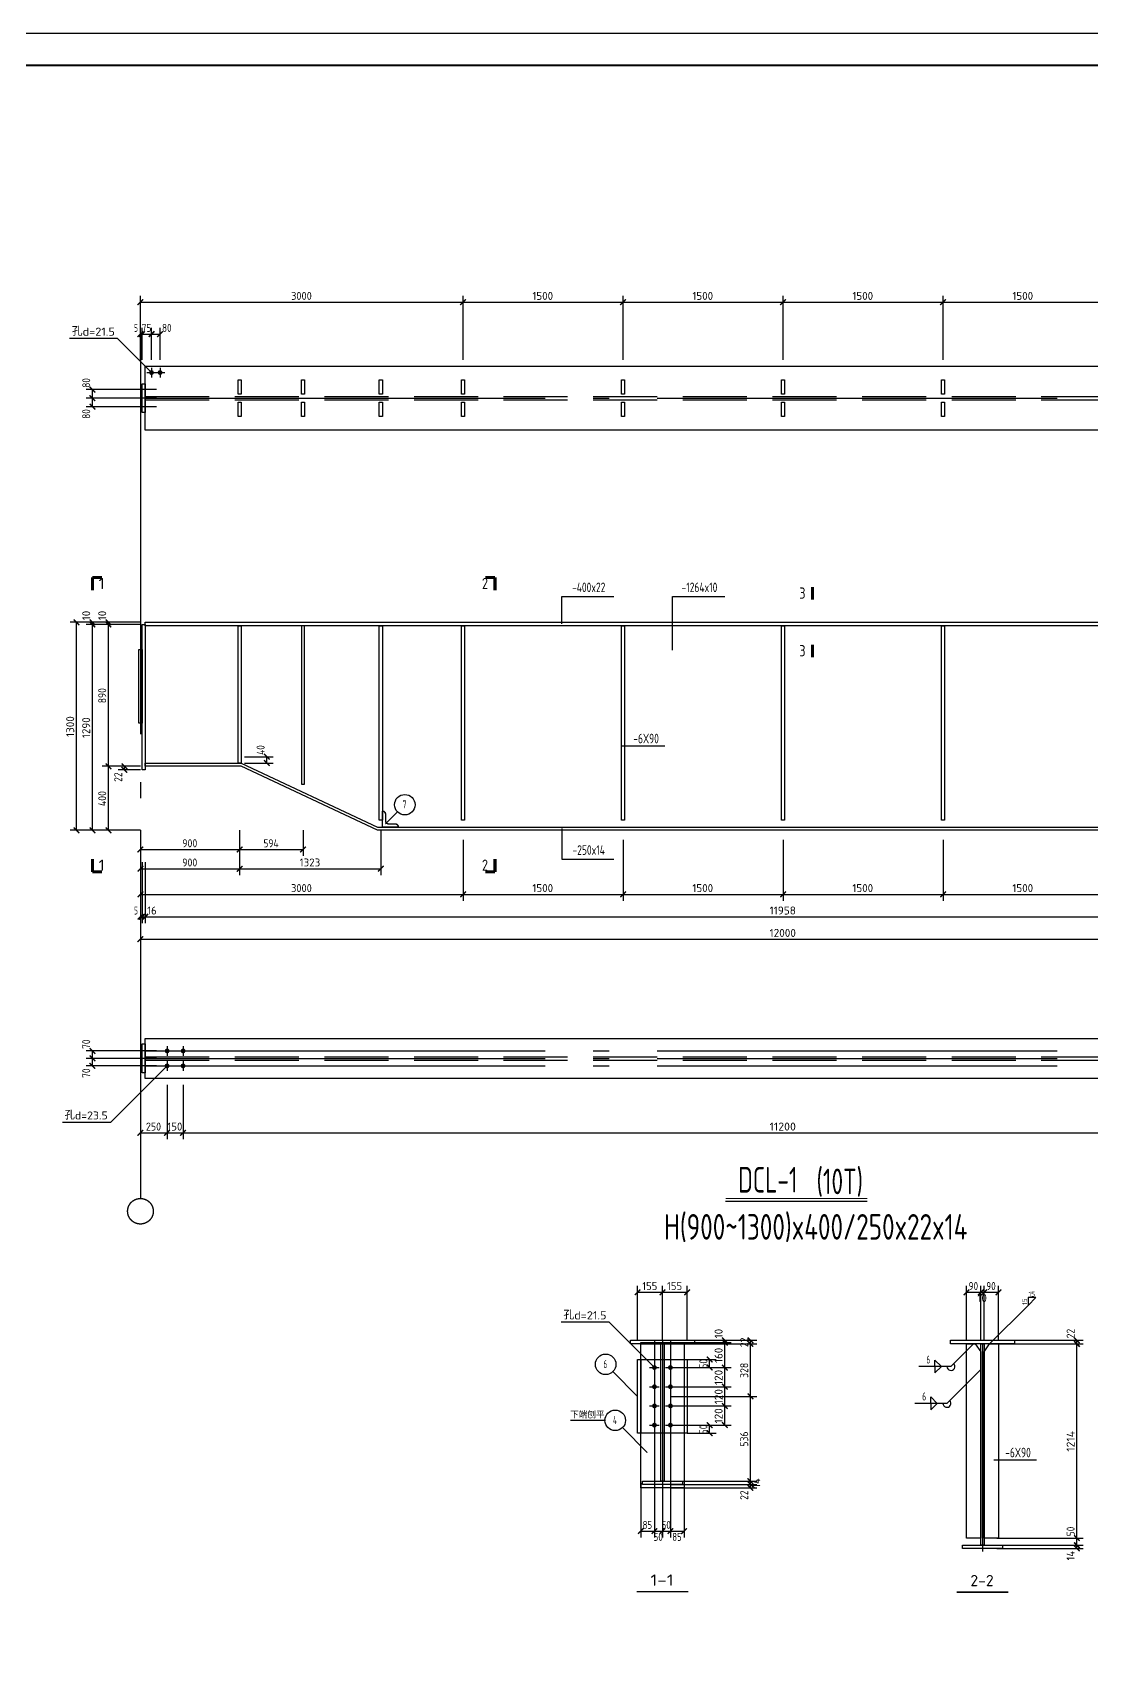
# Model space of a CAD drawing. Extents: x 447413 to 2975780, y -1432727 to 1301644.
# Drawn here: x 2632632 to 2665717, y -933046 to -882073 of the extents above; entities that cross this region are included whole.
import ezdxf
from ezdxf.enums import TextEntityAlignment as Align

# ---------------------------------------------------------------- set-up
doc = ezdxf.new("R2010")
doc.units = 0
doc.header["$LTSCALE"] = 1000
doc.header["$MEASUREMENT"] = 0
doc.linetypes.add('2', pattern=[16, 12.5, -1.5, 0.5, -1.5])
doc.linetypes.add('5', pattern=[5.6, 2, -0.8, 2, -0.8])
for name, color, linetype in [('10', 7, 'Continuous'), ('320', 2, 'Continuous'), ('图框', 253, 'Continuous'), ('图框外框__细线', 253, 'Continuous'), ('尺寸标注', 253, 'Continuous'), ('焊缝标注', 253, 'Continuous'), ('编号标注', 253, 'Continuous'), ('螺栓孔标注', 253, 'Continuous'), ('详图符号', 253, '2')]:
    doc.layers.add(name, color=color, linetype=linetype)
doc.layers.add('白线', color=7, linetype='Continuous', lineweight=20)
doc.styles.add('80', font='tssdeng.shx', dxfattribs={"width": 0.7, "bigfont": 'tssdchn.shx'})
doc.styles.get("Standard").update_dxf_attribs({"font": 'tssdeng.shx', "bigfont": 'hztxt.shx'})

# ---------------------------------------------------------------- blocks, each defined once
blk = doc.blocks.new('A$C6B0021A6')
at = {"layer": '图框', "color": 2, "const_width": 40, "elevation": -84000}
blk.add_lwpolyline([(20, 84120), (118920, 84120), (118920, 20), (20, 20)], close=True, dxfattribs=at)
at = {"layer": '图框', "color": 153, "const_width": 58, "elevation": -84000}
blk.add_lwpolyline([(111420, 1020), (2520, 1020), (2520, 83120), (111420, 83120)], close=True, dxfattribs=at)

msp = doc.modelspace()

# ---------------------------------------------------------------- linework, layer by layer
msp.add_line((2658714.8, -918583.8, 126000), (2654286.5, -918583.8, 126000))
at = {"elevation": 126000}
for points in [[(2649165.3, -900541.1), (2649165.3, -899687.8), (2649165.3, -899687.8), (2650798.5, -899687.8)], [(2652626.4, -901361.7), (2652626.4, -899687.8), (2652626.4, -899687.8), (2654259.6, -899687.8)], [(2651050.3, -904355.6), (2651424.7, -904355.6), (2651424.7, -904355.6), (2652383.1, -904355.6)], [(2649165.3, -906932.9), (2649165.3, -907893.6), (2649165.3, -907893.6), (2650798.5, -907893.6)], [(2662671.7, -926660.9), (2663046.1, -926660.9), (2663046.1, -926660.9), (2664004.6, -926660.9)]]:
    msp.add_lwpolyline(points, dxfattribs=at)
at = {"const_width": 40.8, "elevation": 126000}
msp.add_lwpolyline([(2658714.8, -918493.1), (2654286.5, -918493.1)], dxfattribs=at)
at = {"layer": '10', "color": 253}
for p, q in [((2663737.8, -921833.2, 126000), (2663985.3, -921585.7, 126000)), ((2663985.3, -921585.7, 126000), (2663737.8, -921585.7, 126000)), ((2663737.8, -921585.7, 126000), (2663737.8, -921833.2, 126000)), ((2662537.8, -923033.2, 126000), (2663737.8, -921833.2, 126000))]:
    msp.add_line(p, q, dxfattribs=at)
at = {"layer": '10', "elevation": 126000}
for points, const_width in [([(2634501.1, -899091.5), (2634501.1, -899491.5)], 95), ([(2634501.1, -899091.5), (2634801.1, -899091.5)], 95), ([(2647081.1, -899091.5), (2646781.1, -899091.5)], 95), ([(2647081.1, -899091.5), (2647081.1, -899491.5)], 95), ([(2657001.1, -899391.5), (2657001.1, -899791.5)], 95), ([(2657001.1, -901591.5), (2657001.1, -901191.5)], 95), ([(2634501.1, -908291.5), (2634501.1, -907891.5)], 95), ([(2634501.1, -908291.5), (2634801.1, -908291.5)], 95), ([(2647081.1, -908291.5), (2646781.1, -908291.5)], 95), ([(2647081.1, -908291.5), (2647081.1, -907891.5)], 95), ([(2651502.8, -930773.2), (2653122.8, -930773.2)], 45), ([(2661502.8, -930789.2), (2663122.8, -930789.2)], 45)]:
    msp.add_lwpolyline(points, dxfattribs=dict(at, const_width=const_width))
at = {"layer": '320', "color": 253}
msp.add_line((2650537.8, -925423.2, 126000), (2649437.8, -925423.2, 126000), dxfattribs=at)
at = {"layer": '320', "elevation": 126000}
for points in [[(2636151.1, -892491.5), (2676011.1, -892491.5), (2676011.1, -894491.5), (2636151.1, -894491.5), (2636151.1, -892491.5)], [(2636051.1, -893041.5), (2636151.1, -893041.5), (2636151.1, -893941.5), (2636051.1, -893941.5), (2636051.1, -893041.5)], [(2639051.1, -892916.5), (2639151.1, -892916.5), (2639151.1, -893366.5), (2639051.1, -893366.5), (2639051.1, -892916.5)], [(2641031.1, -892916.5), (2641131.1, -892916.5), (2641131.1, -893366.5), (2641031.1, -893366.5), (2641031.1, -892916.5)], [(2643461.1, -892916.5), (2643561.1, -892916.5), (2643561.1, -893366.5), (2643461.1, -893366.5), (2643461.1, -892916.5)], [(2646031.1, -892916.5), (2646131.1, -892916.5), (2646131.1, -893366.5), (2646031.1, -893366.5), (2646031.1, -892916.5)], [(2651031.1, -892916.5), (2651131.1, -892916.5), (2651131.1, -893366.5), (2651031.1, -893366.5), (2651031.1, -892916.5)], [(2656031.1, -892916.5), (2656131.1, -892916.5), (2656131.1, -893366.5), (2656031.1, -893366.5), (2656031.1, -892916.5)], [(2661031.1, -892916.5), (2661131.1, -892916.5), (2661131.1, -893366.5), (2661031.1, -893366.5), (2661031.1, -892916.5)], [(2639051.1, -893616.5), (2639151.1, -893616.5), (2639151.1, -894066.5), (2639051.1, -894066.5), (2639051.1, -893616.5)], [(2641031.1, -893616.5), (2641131.1, -893616.5), (2641131.1, -894066.5), (2641031.1, -894066.5), (2641031.1, -893616.5)], [(2643461.1, -893616.5), (2643561.1, -893616.5), (2643561.1, -894066.5), (2643461.1, -894066.5), (2643461.1, -893616.5)], [(2646031.1, -893616.5), (2646131.1, -893616.5), (2646131.1, -894066.5), (2646031.1, -894066.5), (2646031.1, -893616.5)], [(2651031.1, -893616.5), (2651131.1, -893616.5), (2651131.1, -894066.5), (2651031.1, -894066.5), (2651031.1, -893616.5)], [(2656031.1, -893616.5), (2656131.1, -893616.5), (2656131.1, -894066.5), (2656031.1, -894066.5), (2656031.1, -893616.5)], [(2661031.1, -893616.5), (2661131.1, -893616.5), (2661131.1, -894066.5), (2661031.1, -894066.5), (2661031.1, -893616.5)], [(2636051.1, -900561.5), (2636151.1, -900561.5), (2636151.1, -905101.5), (2636051.1, -905101.5), (2636051.1, -900561.5)], [(2636151.1, -900491.5), (2676011.1, -900491.5), (2676011.1, -900601.5), (2636151.1, -900601.5), (2636151.1, -900491.5)], [(2639051.1, -900601.5), (2639151.1, -900601.5), (2639151.1, -904891.5), (2639051.1, -904891.5), (2639051.1, -900601.5)], [(2641031.1, -900601.5), (2641031.1, -905547.6)], [(2641131.1, -905547.6), (2641131.1, -900601.5)], [(2643461.1, -900601.5), (2643561.1, -900601.5), (2643561.1, -906671.5), (2643461.1, -906671.5), (2643461.1, -900601.5)], [(2646031.1, -900601.5), (2646131.1, -900601.5), (2646131.1, -906671.5), (2646031.1, -906671.5), (2646031.1, -900601.5)], [(2651031.1, -900601.5), (2651131.1, -900601.5), (2651131.1, -906671.5), (2651031.1, -906671.5), (2651031.1, -900601.5)], [(2656031.1, -900601.5), (2656131.1, -900601.5), (2656131.1, -906671.5), (2656031.1, -906671.5), (2656031.1, -900601.5)], [(2661031.1, -900601.5), (2661131.1, -900601.5), (2661131.1, -906671.5), (2661031.1, -906671.5), (2661031.1, -900601.5)], [(2635951.1, -901341.5), (2636051.1, -901341.5), (2636051.1, -903641.5), (2635951.1, -903641.5), (2635951.1, -901341.5)], [(2636151.1, -904891.5), (2639151.1, -904891.5), (2643411.1, -906891.5), (2668751.1, -906891.5), (2673011.1, -904891.5), (2676011.1, -904891.5), (2676011.1, -904991.5), (2673011.1, -904991.5), (2668751.1, -906991.5), (2643411.1, -906991.5), (2639151.1, -904991.5), (2636151.1, -904991.5), (2636151.1, -904891.5)], [(2641031.1, -905547.6), (2641131.1, -905547.6)], [(2636051.1, -913666.5), (2636151.1, -913666.5), (2636151.1, -914566.5), (2636051.1, -914566.5), (2636051.1, -913666.5)], [(2636151.1, -913491.5), (2676011.1, -913491.5), (2676011.1, -914741.5), (2636151.1, -914741.5), (2636151.1, -913491.5)], [(2651312.8, -922923.2), (2653312.8, -922923.2), (2653312.8, -923033.2), (2651312.8, -923033.2), (2651312.8, -922923.2)], [(2651637.8, -922993.2), (2652987.8, -922993.2), (2652987.8, -927533.2), (2651637.8, -927533.2), (2651637.8, -922993.2)], [(2651637.8, -923033.2), (2652987.8, -923033.2)], [(2652262.8, -923033.2), (2652362.8, -923033.2), (2652362.8, -927323.2), (2652262.8, -927323.2), (2652262.8, -923033.2)], [(2661312.8, -922923.2), (2663312.8, -922923.2), (2663312.8, -923033.2), (2661312.8, -923033.2), (2661312.8, -922923.2)], [(2661812.8, -923033.2), (2662087.8, -923033.2), (2662262.8, -923283.2), (2662262.8, -929103.2), (2661812.8, -929103.2), (2661812.8, -923033.2)], [(2662262.8, -923033.2), (2662362.8, -923033.2), (2662362.8, -929323.2), (2662262.8, -929323.2), (2662262.8, -923033.2)], [(2662362.8, -923283.2), (2662537.8, -923033.2), (2662812.8, -923033.2), (2662812.8, -929103.2), (2662362.8, -929103.2), (2662362.8, -923283.2)], [(2651537.8, -923523.2), (2653087.8, -923523.2), (2653087.8, -925823.2), (2651537.8, -925823.2), (2651537.8, -923523.2)], [(2651637.8, -923523.2), (2651637.8, -925823.2)], [(2652987.8, -923523.2), (2652987.8, -925823.2)], [(2651687.8, -927323.2), (2652937.8, -927323.2), (2652937.8, -927423.2), (2651687.8, -927423.2), (2651687.8, -927323.2)], [(2661687.8, -929323.2), (2662937.8, -929323.2), (2662937.8, -929423.2), (2661687.8, -929423.2), (2661687.8, -929323.2)]]:
    msp.add_lwpolyline(points, dxfattribs=at)
at = {"layer": '320', "color": 253, "linetype": '5', "elevation": 126000}
for points in [[(2636151.1, -893441.5), (2676011.1, -893441.5)], [(2636151.1, -893541.5), (2676011.1, -893541.5)], [(2636151.1, -914066.5), (2676011.1, -914066.5)], [(2636151.1, -914166.5), (2676011.1, -914166.5)]]:
    msp.add_lwpolyline(points, dxfattribs=at)
at = {"layer": '图框外框__细线', "color": 2, "const_width": 45, "elevation": 126000}
for points in [[(2643561.1, -906891.5), (2643561.1, -906391.5)], [(2643661.1, -906691.5), (2643661.1, -906491.5)], [(2643961.1, -906791.5), (2643761.1, -906791.5)], [(2643561.1, -906891.5), (2644061.1, -906891.5)]]:
    msp.add_lwpolyline(points, dxfattribs=at)
at = {"layer": '图框外框__细线', "const_width": 45, "elevation": 126000}
for points in [[(2643661.1, -906491.5, 0.4142136), (2643561.1, -906391.5, 0.4142136)], [(2643661.1, -906691.5, 0.4142135), (2643761.1, -906791.5, 0.4142135)], [(2644061.1, -906891.5, 0.4142136), (2643961.1, -906791.5, 0.4142136)]]:
    msp.add_lwpolyline(points, format="xyb", dxfattribs=at)
at = {"layer": '尺寸标注'}
for p, q in [((2636001.1, -892291.5, 126000), (2636001.1, -890291.5, 126000)), ((2636001.1, -890491.5, 126000), (2646081.1, -890491.5, 126000)), ((2646081.1, -892291.5, 126000), (2646081.1, -890291.5, 126000)), ((2646081.1, -892291.5, 126000), (2646081.1, -890291.5, 126000)), ((2646081.1, -890491.5, 126000), (2651081.1, -890491.5, 126000)), ((2651081.1, -892291.5, 126000), (2651081.1, -890291.5, 126000)), ((2651081.1, -892291.5, 126000), (2651081.1, -890291.5, 126000)), ((2651081.1, -890491.5, 126000), (2656081.1, -890491.5, 126000)), ((2656081.1, -892291.5, 126000), (2656081.1, -890291.5, 126000)), ((2656081.1, -892291.5, 126000), (2656081.1, -890291.5, 126000)), ((2656081.1, -890491.5, 126000), (2661081.1, -890491.5, 126000)), ((2661081.1, -892291.5, 126000), (2661081.1, -890291.5, 126000)), ((2661081.1, -892291.5, 126000), (2661081.1, -890291.5, 126000)), ((2661081.1, -890491.5, 126000), (2666081.1, -890491.5, 126000)), ((2636001.1, -892291.5, 126000), (2636001.1, -891291.5, 126000)), ((2636001.1, -891491.5, 126000), (2636051.1, -891491.5, 126000)), ((2636051.1, -892291.5, 126000), (2636051.1, -891291.5, 126000)), ((2636051.1, -892291.5, 126000), (2636051.1, -891291.5, 126000)), ((2636051.1, -891491.5, 126000), (2636347.8, -891491.5, 126000)), ((2636347.8, -892291.5, 126000), (2636347.8, -891291.5, 126000)), ((2636347.8, -892291.5, 126000), (2636347.8, -891291.5, 126000)), ((2636347.8, -891491.5, 126000), (2636614.4, -891491.5, 126000)), ((2636614.4, -892291.5, 126000), (2636614.4, -891291.5, 126000)), ((2636501.1, -893224.8, 126000), (2634301.1, -893224.8, 126000)), ((2636501.1, -893491.5, 126000), (2634301.1, -893491.5, 126000)), ((2636501.1, -893491.5, 126000), (2634301.1, -893491.5, 126000)), ((2634501.1, -893491.5, 126000), (2634501.1, -893224.8, 126000)), ((2634501.1, -893758.1, 126000), (2634501.1, -893491.5, 126000)), ((2636501.1, -893758.1, 126000), (2634301.1, -893758.1, 126000)), ((2636001.1, -900491.5, 126000), (2633801.1, -900491.5, 126000)), ((2634001.1, -906991.5, 126000), (2634001.1, -900491.5, 126000)), ((2636001.1, -900491.5, 126000), (2634301.1, -900491.5, 126000)), ((2636001.1, -900561.5, 126000), (2634301.1, -900561.5, 126000)), ((2636001.1, -900561.5, 126000), (2634301.1, -900561.5, 126000)), ((2634501.1, -900561.5, 126000), (2634501.1, -900491.5, 126000)), ((2634501.1, -906991.5, 126000), (2634501.1, -900561.5, 126000)), ((2636001.1, -900491.5, 126000), (2634801.1, -900491.5, 126000)), ((2636001.1, -900561.5, 126000), (2634801.1, -900561.5, 126000)), ((2636001.1, -900561.5, 126000), (2634801.1, -900561.5, 126000)), ((2635001.1, -900561.5, 126000), (2635001.1, -900491.5, 126000)), ((2635001.1, -904991.5, 126000), (2635001.1, -900561.5, 126000)), ((2639251.1, -904691.5, 126000), (2640151.1, -904691.5, 126000)), ((2639951.1, -904891.5, 126000), (2639951.1, -904691.5, 126000)), ((2636001.1, -904991.5, 126000), (2634801.1, -904991.5, 126000)), ((2636001.1, -904991.5, 126000), (2634801.1, -904991.5, 126000)), ((2635001.1, -906991.5, 126000), (2635001.1, -904991.5, 126000)), ((2636001.1, -904991.5, 126000), (2635301.1, -904991.5, 126000)), ((2636001.1, -905101.5, 126000), (2635301.1, -905101.5, 126000)), ((2635501.1, -905101.5, 126000), (2635501.1, -904991.5, 126000)), ((2639251.1, -904891.5, 126000), (2640151.1, -904891.5, 126000)), ((2636001.1, -906991.5, 126000), (2633801.1, -906991.5, 126000)), ((2636001.1, -906991.5, 126000), (2634301.1, -906991.5, 126000)), ((2636001.1, -906991.5, 126000), (2634801.1, -906991.5, 126000)), ((2636001.1, -906991.5, 126000), (2636001.1, -908391.5, 126000)), ((2636001.1, -906991.5, 126000), (2636001.1, -907791.5, 126000)), ((2636001.1, -907291.5, 126000), (2636001.1, -909191.5, 126000)), ((2639101.1, -906991.5, 126000), (2639101.1, -908391.5, 126000)), ((2639101.1, -906991.5, 126000), (2639101.1, -908391.5, 126000)), ((2639101.1, -906991.5, 126000), (2639101.1, -907791.5, 126000)), ((2639101.1, -906991.5, 126000), (2639101.1, -907791.5, 126000)), ((2641081.1, -906991.5, 126000), (2641081.1, -907791.5, 126000)), ((2643511.1, -906991.5, 126000), (2643511.1, -908391.5, 126000)), ((2646081.1, -907291.5, 126000), (2646081.1, -909191.5, 126000)), ((2646081.1, -907291.5, 126000), (2646081.1, -909191.5, 126000)), ((2651081.1, -907291.5, 126000), (2651081.1, -909191.5, 126000)), ((2651081.1, -907291.5, 126000), (2651081.1, -909191.5, 126000)), ((2656081.1, -907291.5, 126000), (2656081.1, -909191.5, 126000)), ((2656081.1, -907291.5, 126000), (2656081.1, -909191.5, 126000)), ((2661081.1, -907291.5, 126000), (2661081.1, -909191.5, 126000)), ((2661081.1, -907291.5, 126000), (2661081.1, -909191.5, 126000)), ((2636001.1, -907591.5, 126000), (2639101.1, -907591.5, 126000)), ((2639101.1, -907591.5, 126000), (2641081.1, -907591.5, 126000)), ((2636001.1, -907991.5, 126000), (2636001.1, -909891.5, 126000)), ((2636001.1, -908191.5, 126000), (2639101.1, -908191.5, 126000)), ((2636051.1, -907991.5, 126000), (2636051.1, -909891.5, 126000)), ((2636051.1, -907991.5, 126000), (2636051.1, -909891.5, 126000)), ((2636151.1, -907991.5, 126000), (2636151.1, -909891.5, 126000)), ((2636151.1, -907991.5, 126000), (2636151.1, -909891.5, 126000)), ((2639101.1, -908191.5, 126000), (2643511.1, -908191.5, 126000)), ((2636001.1, -908691.5, 126000), (2636001.1, -910591.5, 126000)), ((2636001.1, -908991.5, 126000), (2646081.1, -908991.5, 126000)), ((2646081.1, -908991.5, 126000), (2651081.1, -908991.5, 126000)), ((2651081.1, -908991.5, 126000), (2656081.1, -908991.5, 126000)), ((2656081.1, -908991.5, 126000), (2661081.1, -908991.5, 126000)), ((2661081.1, -908991.5, 126000), (2666081.1, -908991.5, 126000)), ((2636001.1, -909691.5, 126000), (2636051.1, -909691.5, 126000)), ((2636051.1, -909691.5, 126000), (2636151.1, -909691.5, 126000)), ((2636151.1, -909691.5, 126000), (2676011.1, -909691.5, 126000)), ((2636001.1, -910391.5, 126000), (2676161.1, -910391.5, 126000)), ((2636501.1, -913883.1, 126000), (2634301.1, -913883.1, 126000)), ((2634501.1, -914116.5, 126000), (2634501.1, -913883.1, 126000)), ((2636501.1, -914116.5, 126000), (2634301.1, -914116.5, 126000)), ((2636501.1, -914116.5, 126000), (2634301.1, -914116.5, 126000)), ((2636501.1, -914349.8, 126000), (2634301.1, -914349.8, 126000)), ((2634501.1, -914349.8, 126000), (2634501.1, -914116.5, 126000)), ((2636001.1, -914941.5, 126000), (2636001.1, -916641.5, 126000)), ((2636834.4, -914941.5, 126000), (2636834.4, -916641.5, 126000)), ((2636834.4, -914941.5, 126000), (2636834.4, -916641.5, 126000)), ((2637334.4, -914941.5, 126000), (2637334.4, -916641.5, 126000)), ((2637334.4, -914941.5, 126000), (2637334.4, -916641.5, 126000)), ((2636001.1, -916441.5, 126000), (2636834.4, -916441.5, 126000)), ((2636834.4, -916441.5, 126000), (2637334.4, -916441.5, 126000)), ((2637334.4, -916441.5, 126000), (2674827.8, -916441.5, 126000)), ((2651537.8, -922923.2, 126000), (2651537.8, -921223.2, 126000)), ((2651537.8, -921423.2, 126000), (2652312.8, -921423.2, 126000)), ((2652312.8, -922923.2, 126000), (2652312.8, -921223.2, 126000)), ((2652312.8, -922923.2, 126000), (2652312.8, -921223.2, 126000)), ((2652312.8, -921423.2, 126000), (2653087.8, -921423.2, 126000)), ((2653087.8, -922923.2, 126000), (2653087.8, -921223.2, 126000)), ((2661812.8, -922923.2, 126000), (2661812.8, -921223.2, 126000)), ((2661812.8, -921423.2, 126000), (2662262.8, -921423.2, 126000)), ((2662262.8, -922923.2, 126000), (2662262.8, -921223.2, 126000)), ((2662262.8, -922923.2, 126000), (2662262.8, -921223.2, 126000)), ((2662262.8, -921423.2, 126000), (2662362.8, -921423.2, 126000)), ((2662362.8, -922923.2, 126000), (2662362.8, -921223.2, 126000)), ((2662362.8, -922923.2, 126000), (2662362.8, -921223.2, 126000)), ((2662362.8, -921423.2, 126000), (2662812.8, -921423.2, 126000)), ((2662812.8, -922923.2, 126000), (2662812.8, -921223.2, 126000)), ((2652562.8, -922923.2, 126000), (2654462.8, -922923.2, 126000)), ((2652562.8, -922923.2, 126000), (2655262.8, -922923.2, 126000)), ((2652562.8, -922993.2, 126000), (2654462.8, -922993.2, 126000)), ((2652562.8, -922993.2, 126000), (2654462.8, -922993.2, 126000)), ((2652562.8, -923033.2, 126000), (2655262.8, -923033.2, 126000)), ((2652562.8, -923033.2, 126000), (2655262.8, -923033.2, 126000)), ((2654262.8, -922993.2, 126000), (2654262.8, -922923.2, 126000)), ((2654262.8, -923773.2, 126000), (2654262.8, -922993.2, 126000)), ((2655062.8, -923033.2, 126000), (2655062.8, -922923.2, 126000)), ((2655062.8, -924673.2, 126000), (2655062.8, -923033.2, 126000)), ((2662762.8, -922923.2, 126000), (2665462.8, -922923.2, 126000)), ((2662762.8, -923033.2, 126000), (2665462.8, -923033.2, 126000)), ((2662762.8, -923033.2, 126000), (2665462.8, -923033.2, 126000)), ((2665262.8, -923033.2, 126000), (2665262.8, -922923.2, 126000)), ((2665262.8, -929103.2, 126000), (2665262.8, -923033.2, 126000)), ((2653087.8, -923523.2, 126000), (2653987.8, -923523.2, 126000)), ((2653787.8, -923773.2, 126000), (2653787.8, -923523.2, 126000)), ((2652562.8, -923773.2, 126000), (2654462.8, -923773.2, 126000)), ((2652562.8, -923773.2, 126000), (2654462.8, -923773.2, 126000)), ((2653087.8, -923773.2, 126000), (2653987.8, -923773.2, 126000)), ((2654262.8, -924373.2, 126000), (2654262.8, -923773.2, 126000)), ((2652562.8, -924373.2, 126000), (2654462.8, -924373.2, 126000)), ((2652562.8, -924373.2, 126000), (2654462.8, -924373.2, 126000)), ((2654262.8, -924973.2, 126000), (2654262.8, -924373.2, 126000)), ((2652562.8, -924673.2, 126000), (2655262.8, -924673.2, 126000)), ((2652562.8, -924673.2, 126000), (2655262.8, -924673.2, 126000)), ((2652562.8, -924973.2, 126000), (2654462.8, -924973.2, 126000)), ((2652562.8, -924973.2, 126000), (2654462.8, -924973.2, 126000)), ((2654262.8, -925573.2, 126000), (2654262.8, -924973.2, 126000)), ((2655062.8, -927323.2, 126000), (2655062.8, -924673.2, 126000)), ((2652562.8, -925573.2, 126000), (2654462.8, -925573.2, 126000)), ((2653087.8, -925573.2, 126000), (2653987.8, -925573.2, 126000)), ((2653787.8, -925823.2, 126000), (2653787.8, -925573.2, 126000)), ((2653087.8, -925823.2, 126000), (2653987.8, -925823.2, 126000)), ((2651637.8, -927383.2, 126000), (2651637.8, -929083.2, 126000)), ((2652062.8, -927383.2, 126000), (2652062.8, -929083.2, 126000)), ((2652062.8, -927383.2, 126000), (2652062.8, -929083.2, 126000)), ((2652312.8, -927383.2, 126000), (2652312.8, -929083.2, 126000)), ((2652312.8, -927383.2, 126000), (2652312.8, -929083.2, 126000)), ((2652562.8, -927323.2, 126000), (2655262.8, -927323.2, 126000)), ((2652562.8, -927323.2, 126000), (2655262.8, -927323.2, 126000)), ((2652562.8, -927383.2, 126000), (2652562.8, -929083.2, 126000)), ((2652562.8, -927383.2, 126000), (2652562.8, -929083.2, 126000)), ((2652562.8, -927423.2, 126000), (2655262.8, -927423.2, 126000)), ((2652562.8, -927423.2, 126000), (2655262.8, -927423.2, 126000)), ((2652562.8, -927533.2, 126000), (2655262.8, -927533.2, 126000)), ((2652987.8, -927383.2, 126000), (2652987.8, -929083.2, 126000)), ((2655062.8, -927423.2, 126000), (2655062.8, -927323.2, 126000)), ((2655062.8, -927533.2, 126000), (2655062.8, -927423.2, 126000)), ((2651637.8, -928883.2, 126000), (2652062.8, -928883.2, 126000)), ((2652062.8, -928883.2, 126000), (2652312.8, -928883.2, 126000)), ((2652312.8, -928883.2, 126000), (2652562.8, -928883.2, 126000)), ((2652562.8, -928883.2, 126000), (2652987.8, -928883.2, 126000)), ((2662762.8, -929103.2, 126000), (2665462.8, -929103.2, 126000)), ((2662762.8, -929103.2, 126000), (2665462.8, -929103.2, 126000)), ((2665262.8, -929323.2, 126000), (2665262.8, -929103.2, 126000)), ((2662762.8, -929323.2, 126000), (2665462.8, -929323.2, 126000)), ((2662762.8, -929323.2, 126000), (2665462.8, -929323.2, 126000)), ((2662762.8, -929423.2, 126000), (2665462.8, -929423.2, 126000)), ((2665262.8, -929423.2, 126000), (2665262.8, -929323.2, 126000))]:
    msp.add_line(p, q, dxfattribs=at)
at = {"layer": '尺寸标注', "const_width": 45, "elevation": 126000}
for points in [[(2635912.7, -890579.9), (2636089.5, -890403.1)], [(2645992.7, -890579.9), (2646169.5, -890403.1)], [(2645992.7, -890579.9), (2646169.5, -890403.1)], [(2650992.7, -890579.9), (2651169.5, -890403.1)], [(2650992.7, -890579.9), (2651169.5, -890403.1)], [(2655992.7, -890579.9), (2656169.5, -890403.1)], [(2655992.7, -890579.9), (2656169.5, -890403.1)], [(2660992.7, -890579.9), (2661169.5, -890403.1)], [(2660992.7, -890579.9), (2661169.5, -890403.1)], [(2635912.7, -891579.9), (2636089.5, -891403.1)], [(2635962.7, -891579.9), (2636139.5, -891403.1)], [(2635962.7, -891579.9), (2636139.5, -891403.1)], [(2636259.4, -891579.9), (2636436.2, -891403.1)], [(2636259.4, -891579.9), (2636436.2, -891403.1)], [(2636526.1, -891579.9), (2636702.8, -891403.1)], [(2634412.7, -893136.4), (2634589.5, -893313.2)], [(2634412.7, -893403.1), (2634589.5, -893579.9)], [(2634412.7, -893403.1), (2634589.5, -893579.9)], [(2634412.7, -893669.8), (2634589.5, -893846.5)], [(2633912.7, -900403.1), (2634089.5, -900579.9)], [(2634412.7, -900403.1), (2634589.5, -900579.9)], [(2634412.7, -900473.1), (2634589.5, -900649.9)], [(2634412.7, -900473.1), (2634589.5, -900649.9)], [(2634912.7, -900403.1), (2635089.5, -900579.9)], [(2634912.7, -900473.1), (2635089.5, -900649.9)], [(2634912.7, -900473.1), (2635089.5, -900649.9)], [(2639862.7, -904603.1), (2640039.5, -904779.9)], [(2634912.7, -904903.1), (2635089.5, -905079.9)], [(2634912.7, -904903.1), (2635089.5, -905079.9)], [(2635412.7, -904903.1), (2635589.5, -905079.9)], [(2635412.7, -905013.1), (2635589.5, -905189.9)], [(2639862.7, -904803.1), (2640039.5, -904979.9)], [(2633912.7, -906903.1), (2634089.5, -907079.9)], [(2634412.7, -906903.1), (2634589.5, -907079.9)], [(2634912.7, -906903.1), (2635089.5, -907079.9)], [(2635912.7, -907679.9), (2636089.5, -907503.1)], [(2639012.7, -907679.9), (2639189.5, -907503.1)], [(2639012.7, -907679.9), (2639189.5, -907503.1)], [(2640992.7, -907679.9), (2641169.5, -907503.1)], [(2635912.7, -908279.9), (2636089.5, -908103.1)], [(2639012.7, -908279.9), (2639189.5, -908103.1)], [(2639012.7, -908279.9), (2639189.5, -908103.1)], [(2643422.7, -908279.9), (2643599.5, -908103.1)], [(2635912.7, -909079.9), (2636089.5, -908903.1)], [(2645992.7, -909079.9), (2646169.5, -908903.1)], [(2645992.7, -909079.9), (2646169.5, -908903.1)], [(2650992.7, -909079.9), (2651169.5, -908903.1)], [(2650992.7, -909079.9), (2651169.5, -908903.1)], [(2655992.7, -909079.9), (2656169.5, -908903.1)], [(2655992.7, -909079.9), (2656169.5, -908903.1)], [(2660992.7, -909079.9), (2661169.5, -908903.1)], [(2660992.7, -909079.9), (2661169.5, -908903.1)], [(2635912.7, -909779.9), (2636089.5, -909603.1)], [(2635962.7, -909779.9), (2636139.5, -909603.1)], [(2635962.7, -909779.9), (2636139.5, -909603.1)], [(2636062.7, -909779.9), (2636239.5, -909603.1)], [(2636062.7, -909779.9), (2636239.5, -909603.1)], [(2635912.7, -910479.9), (2636089.5, -910303.1)], [(2634412.7, -913794.8), (2634589.5, -913971.5)], [(2634412.7, -914028.1), (2634589.5, -914204.9)], [(2634412.7, -914028.1), (2634589.5, -914204.9)], [(2634412.7, -914261.4), (2634589.5, -914438.2)], [(2635912.7, -916529.9), (2636089.5, -916353.1)], [(2636746.1, -916529.9), (2636922.8, -916353.1)], [(2636746.1, -916529.9), (2636922.8, -916353.1)], [(2637246.1, -916529.9), (2637422.8, -916353.1)], [(2637246.1, -916529.9), (2637422.8, -916353.1)], [(2651449.4, -921511.6), (2651626.2, -921334.8)], [(2652224.4, -921511.6), (2652401.2, -921334.8)], [(2652224.4, -921511.6), (2652401.2, -921334.8)], [(2652999.4, -921511.6), (2653176.2, -921334.8)], [(2661724.4, -921511.6), (2661901.2, -921334.8)], [(2662174.4, -921511.6), (2662351.2, -921334.8)], [(2662174.4, -921511.6), (2662351.2, -921334.8)], [(2662274.4, -921511.6), (2662451.2, -921334.8)], [(2662274.4, -921511.6), (2662451.2, -921334.8)], [(2662724.4, -921511.6), (2662901.2, -921334.8)], [(2654174.4, -922834.8), (2654351.2, -923011.6)], [(2654174.4, -922904.8), (2654351.2, -923081.6)], [(2654174.4, -922904.8), (2654351.2, -923081.6)], [(2654974.4, -922834.8), (2655151.2, -923011.6)], [(2654974.4, -922944.8), (2655151.2, -923121.6)], [(2654974.4, -922944.8), (2655151.2, -923121.6)], [(2665174.4, -922834.8), (2665351.2, -923011.6)], [(2665174.4, -922944.8), (2665351.2, -923121.6)], [(2665174.4, -922944.8), (2665351.2, -923121.6)], [(2653699.4, -923434.8), (2653876.2, -923611.6)], [(2653699.4, -923684.8), (2653876.2, -923861.6)], [(2654174.4, -923684.8), (2654351.2, -923861.6)], [(2654174.4, -923684.8), (2654351.2, -923861.6)], [(2654174.4, -924284.8), (2654351.2, -924461.6)], [(2654174.4, -924284.8), (2654351.2, -924461.6)], [(2654974.4, -924584.8), (2655151.2, -924761.6)], [(2654974.4, -924584.8), (2655151.2, -924761.6)], [(2654174.4, -924884.8), (2654351.2, -925061.6)], [(2654174.4, -924884.8), (2654351.2, -925061.6)], [(2653699.4, -925484.8), (2653876.2, -925661.6)], [(2654174.4, -925484.8), (2654351.2, -925661.6)], [(2653699.4, -925734.8), (2653876.2, -925911.6)], [(2654974.4, -927234.8), (2655151.2, -927411.6)], [(2654974.4, -927234.8), (2655151.2, -927411.6)], [(2654974.4, -927334.8), (2655151.2, -927511.6)], [(2654974.4, -927334.8), (2655151.2, -927511.6)], [(2654974.4, -927444.8), (2655151.2, -927621.6)], [(2651549.4, -928971.6), (2651726.2, -928794.8)], [(2651974.4, -928971.6), (2652151.2, -928794.8)], [(2651974.4, -928971.6), (2652151.2, -928794.8)], [(2652224.4, -928971.6), (2652401.2, -928794.8)], [(2652224.4, -928971.6), (2652401.2, -928794.8)], [(2652474.4, -928971.6), (2652651.2, -928794.8)], [(2652474.4, -928971.6), (2652651.2, -928794.8)], [(2652899.4, -928971.6), (2653076.2, -928794.8)], [(2665174.4, -929014.8), (2665351.2, -929191.6)], [(2665174.4, -929014.8), (2665351.2, -929191.6)], [(2665174.4, -929234.8), (2665351.2, -929411.6)], [(2665174.4, -929234.8), (2665351.2, -929411.6)], [(2665174.4, -929334.8), (2665351.2, -929511.6)]]:
    msp.add_lwpolyline(points, dxfattribs=at)
at = {"layer": '焊缝标注'}
for p, q in [((2662037.8, -923033.2, 126000), (2661329.3, -923738.9, 126000)), ((2661029.3, -923738.9, 126000), (2660829.3, -923538.9, 126000)), ((2660829.3, -923738.9, 126000), (2660829.3, -923538.9, 126000)), ((2661329.3, -923738.9, 126000), (2660329.3, -923738.9, 126000)), ((2661029.3, -923738.9, 126000), (2660829.3, -923938.9, 126000)), ((2660829.3, -923738.9, 126000), (2660829.3, -923938.9, 126000)), ((2662262.8, -923833.2, 126000), (2661200, -924891.7, 126000)), ((2661200, -924891.7, 126000), (2660200, -924891.7, 126000)), ((2660900, -924891.7, 126000), (2660700, -924691.7, 126000)), ((2660700, -924891.7, 126000), (2660700, -924691.7, 126000)), ((2660900, -924891.7, 126000), (2660700, -925091.7, 126000)), ((2660700, -924891.7, 126000), (2660700, -925091.7, 126000))]:
    msp.add_line(p, q, dxfattribs=at)
at = {"layer": '焊缝标注', "const_width": 75, "elevation": 126000}
for points in [[(2636385.3, -892691.5, 1), (2636310.3, -892691.5, 1), (2636385.3, -892691.5, 1)], [(2636385.3, -892691.5, 1), (2636310.3, -892691.5, 1), (2636385.3, -892691.5, 1)], [(2636651.9, -892691.5, 1), (2636576.9, -892691.5, 1), (2636651.9, -892691.5, 1)], [(2636651.9, -892691.5, 1), (2636576.9, -892691.5, 1), (2636651.9, -892691.5, 1)], [(2636871.9, -913883.1, 1), (2636796.9, -913883.1, 1), (2636871.9, -913883.1, 1)], [(2636871.9, -913883.1, 1), (2636796.9, -913883.1, 1), (2636871.9, -913883.1, 1)], [(2637371.9, -913883.1, 1), (2637296.9, -913883.1, 1), (2637371.9, -913883.1, 1)], [(2637371.9, -913883.1, 1), (2637296.9, -913883.1, 1), (2637371.9, -913883.1, 1)], [(2636871.9, -914349.8, 1), (2636796.9, -914349.8, 1), (2636871.9, -914349.8, 1)], [(2636871.9, -914349.8, 1), (2636796.9, -914349.8, 1), (2636871.9, -914349.8, 1)], [(2637371.9, -914349.8, 1), (2637296.9, -914349.8, 1), (2637371.9, -914349.8, 1)], [(2637371.9, -914349.8, 1), (2637296.9, -914349.8, 1), (2637371.9, -914349.8, 1)], [(2652100.3, -923773.2, 1), (2652025.3, -923773.2, 1), (2652100.3, -923773.2, 1)], [(2652100.3, -923773.2, 1), (2652025.3, -923773.2, 1), (2652100.3, -923773.2, 1)], [(2652600.3, -923773.2, 1), (2652525.3, -923773.2, 1), (2652600.3, -923773.2, 1)], [(2652600.3, -923773.2, 1), (2652525.3, -923773.2, 1), (2652600.3, -923773.2, 1)], [(2652100.3, -924373.2, 1), (2652025.3, -924373.2, 1), (2652100.3, -924373.2, 1)], [(2652100.3, -924373.2, 1), (2652025.3, -924373.2, 1), (2652100.3, -924373.2, 1)], [(2652600.3, -924373.2, 1), (2652525.3, -924373.2, 1), (2652600.3, -924373.2, 1)], [(2652600.3, -924373.2, 1), (2652525.3, -924373.2, 1), (2652600.3, -924373.2, 1)], [(2652100.3, -924973.2, 1), (2652025.3, -924973.2, 1), (2652100.3, -924973.2, 1)], [(2652100.3, -924973.2, 1), (2652025.3, -924973.2, 1), (2652100.3, -924973.2, 1)], [(2652600.3, -924973.2, 1), (2652525.3, -924973.2, 1), (2652600.3, -924973.2, 1)], [(2652600.3, -924973.2, 1), (2652525.3, -924973.2, 1), (2652600.3, -924973.2, 1)], [(2652100.3, -925573.2, 1), (2652025.3, -925573.2, 1), (2652100.3, -925573.2, 1)], [(2652100.3, -925573.2, 1), (2652025.3, -925573.2, 1), (2652100.3, -925573.2, 1)], [(2652600.3, -925573.2, 1), (2652525.3, -925573.2, 1), (2652600.3, -925573.2, 1)], [(2652600.3, -925573.2, 1), (2652525.3, -925573.2, 1), (2652600.3, -925573.2, 1)]]:
    msp.add_lwpolyline(points, format="xyb", dxfattribs=at)
at = {"layer": '焊缝标注'}
for centre in [(2661329.3, -923738.9, 126000), (2661200, -924891.7, 126000)]:
    msp.add_arc(centre, 125, 179.99999, 44.88593, dxfattribs=at)
for points in [[(2662037.8, -923033.2, 126000), (2661956.4, -923093.1, 126000), (2661977.5, -923114.4, 126000)], [(2662262.8, -923833.2, 126000), (2662181.4, -923893.1, 126000), (2662202.5, -923914.4, 126000)]]:
    msp.add_solid(points, dxfattribs=at)
at = {"layer": '编号标注'}
for p, q in [((2636197.8, -892691.5, 126000), (2636497.8, -892691.5, 126000)), ((2636347.8, -892541.5, 126000), (2636347.8, -892841.5, 126000)), ((2636464.4, -892691.5, 126000), (2636764.4, -892691.5, 126000)), ((2636614.4, -892541.5, 126000), (2636614.4, -892841.5, 126000)), ((2643661.1, -906791.5, 126000), (2644034.8, -906417.8, 126000)), ((2636684.4, -913883.1, 126000), (2636984.4, -913883.1, 126000)), ((2636834.4, -913733.1, 126000), (2636834.4, -914033.1, 126000)), ((2637184.4, -913883.1, 126000), (2637484.4, -913883.1, 126000)), ((2637334.4, -913733.1, 126000), (2637334.4, -914033.1, 126000)), ((2636684.4, -914349.8, 126000), (2636984.4, -914349.8, 126000)), ((2636834.4, -914199.8, 126000), (2636834.4, -914499.8, 126000)), ((2637184.4, -914349.8, 126000), (2637484.4, -914349.8, 126000)), ((2637334.4, -914199.8, 126000), (2637334.4, -914499.8, 126000)), ((2652062.8, -923623.2, 126000), (2652062.8, -923923.2, 126000)), ((2652562.8, -923623.2, 126000), (2652562.8, -923923.2, 126000)), ((2651537.8, -924673.2, 126000), (2650764.1, -923899.5, 126000)), ((2651912.8, -923773.2, 126000), (2652212.8, -923773.2, 126000)), ((2652412.8, -923773.2, 126000), (2652712.8, -923773.2, 126000)), ((2651912.8, -924373.2, 126000), (2652212.8, -924373.2, 126000)), ((2652062.8, -924223.2, 126000), (2652062.8, -924523.2, 126000)), ((2652412.8, -924373.2, 126000), (2652712.8, -924373.2, 126000)), ((2652562.8, -924223.2, 126000), (2652562.8, -924523.2, 126000)), ((2651912.8, -924973.2, 126000), (2652212.8, -924973.2, 126000)), ((2652062.8, -924823.2, 126000), (2652062.8, -925123.2, 126000)), ((2652412.8, -924973.2, 126000), (2652712.8, -924973.2, 126000)), ((2652562.8, -924823.2, 126000), (2652562.8, -925123.2, 126000)), ((2651837.8, -926423.2, 126000), (2651064.1, -925649.5, 126000)), ((2651912.8, -925573.2, 126000), (2652212.8, -925573.2, 126000)), ((2652062.8, -925423.2, 126000), (2652062.8, -925723.2, 126000)), ((2652412.8, -925573.2, 126000), (2652712.8, -925573.2, 126000)), ((2652562.8, -925423.2, 126000), (2652562.8, -925723.2, 126000))]:
    msp.add_line(p, q, dxfattribs=at)
at = {"layer": '编号标注', "const_width": 10, "elevation": 126000}
for points in [[(2643666.1, -906791.5, 1), (2643656.1, -906791.5, 1), (2643666.1, -906791.5, 1)], [(2651542.8, -924673.2, 1), (2651532.8, -924673.2, 1), (2651542.8, -924673.2, 1)], [(2651842.8, -926423.2, 1), (2651832.8, -926423.2, 1), (2651842.8, -926423.2, 1)]]:
    msp.add_lwpolyline(points, format="xyb", dxfattribs=at)
at = {"layer": '编号标注'}
for centre in [(2644261.1, -906191.5, 126000), (2650537.8, -923673.2, 126000), (2650837.8, -925423.2, 126000)]:
    msp.add_circle(centre, 320, dxfattribs=at)
at = {"layer": '螺栓孔标注'}
for p, q in [((2635288.4, -891629.5, 126000), (2633788.4, -891629.5, 126000)), ((2636347.8, -892691.5, 126000), (2635288.4, -891629.5, 126000)), ((2636834.4, -914349.8, 126000), (2635063.2, -916114.1, 126000)), ((2635063.2, -916114.1, 126000), (2633563.2, -916114.1, 126000)), ((2650650.3, -922357.3, 126000), (2649150.3, -922357.3, 126000)), ((2652062.8, -923773.2, 126000), (2650650.3, -922357.3, 126000))]:
    msp.add_line(p, q, dxfattribs=at)
at = {"layer": '螺栓孔标注', "const_width": 10, "elevation": 126000}
for points in [[(2636352.8, -892691.5, 1), (2636342.8, -892691.5, 1), (2636352.8, -892691.5, 1)], [(2636839.4, -914349.8, 1), (2636829.4, -914349.8, 1), (2636839.4, -914349.8, 1)], [(2652067.8, -923773.2, 1), (2652057.8, -923773.2, 1), (2652067.8, -923773.2, 1)]]:
    msp.add_lwpolyline(points, format="xyb", dxfattribs=at)
at = {"layer": '详图符号'}
for p, q in [((2636001.1, -891491.5, 126000), (2636001.1, -918491.5, 126000)), ((2636151.1, -893491.5, 126000), (2676011.1, -893491.5, 126000)), ((2636151.1, -913883.1, 126000), (2676011.1, -913883.1, 126000)), ((2636151.1, -914116.5, 126000), (2676011.1, -914116.5, 126000)), ((2636151.1, -914349.8, 126000), (2676011.1, -914349.8, 126000)), ((2652062.8, -922923.2, 126000), (2652062.8, -927423.2, 126000)), ((2652312.8, -922923.2, 126000), (2652312.8, -927423.2, 126000)), ((2652562.8, -922923.2, 126000), (2652562.8, -927423.2, 126000)), ((2662312.8, -923033.2, 126000), (2662312.8, -929523.2, 126000))]:
    msp.add_line(p, q, dxfattribs=at)
msp.add_circle((2636001.1, -918891.5, 126000), 400, dxfattribs=at)

# ---------------------------------------------------------------- block references
msp.add_blockref('A$C6B0021A6', (2617178.3, -966213.1, 210000))

# ---------------------------------------------------------------- texts
at = {"width": 0.75}
for s, p in [('-400x22', (2650009.1, -899551.7, 126000)), ('-1264x10', (2653470.1, -899551.7, 126000)), ('-6X90', (2651802.2, -904274, 126000)), ('-250x14', (2650009.1, -907757.5, 126000)), ('-6X90', (2663423.7, -926579.3, 126000))]:
    msp.add_text(s, height=300, dxfattribs=at).set_placement(p, align=Align.CENTER)
at = {"color": 6, "width": 0.75}
msp.add_text('H(900~1300)x400/250x22x14', height=800, dxfattribs=at).set_placement((2657103.1, -919376.2, 126000), align=Align.MIDDLE)
at = {"layer": '10'}
for s, width, p, p2 in [('1', 1.559999, (2634693.1, -899456, 126000), (2634882.1, -899456, 126000)), ('2', 1.002857, (2646673.1, -899456, 126000), (2646862.1, -899456, 126000)), ('3', 1.002865, (2656593.1, -899756, 126000), (2656782.1, -899756, 126000)), ('3', 1.002865, (2656593.1, -901556, 126000), (2656782.1, -901556, 126000)), ('1', 1.559999, (2634693.1, -908256, 126000), (2634882.1, -908256, 126000)), ('2', 1.002857, (2646673.1, -908256, 126000), (2646862.1, -908256, 126000)), ('1-1', 0.984622, (2651934.8, -930587.7, 126000), (2652663.8, -930587.7, 126000)), ('2-2', 0.902572, (2661934.8, -930603.7, 126000), (2662663.8, -930603.7, 126000))]:
    msp.add_text(s, height=350, dxfattribs=dict(at, width=width)).set_placement(p, p2, align=Align.FIT)
at = {"layer": '10', "color": 253, "width": 1.040004}
msp.add_text('15', height=150, dxfattribs=at).set_placement((2663753.5, -921556.2, 126000), (2663957.5, -921556.2, 126000), align=Align.FIT)
msp.add_text('15', height=150, rotation=90, dxfattribs=at).set_placement((2663708.3, -921817.4, 126000), (2663708.3, -921613.4, 126000), align=Align.FIT)
at = {"layer": '320', "color": 253, "width": 1.377324}
msp.add_text('下端刨平', height=200, dxfattribs=at).set_placement((2649426.8, -925357.2, 126000), (2650504.8, -925357.2, 126000), align=Align.FIT)
at = {"layer": '尺寸标注'}
for s, width, p, p2 in [('3000', 0.910001, (2640708.6, -890421.5, 126000), (2641356.1, -890421.5, 126000)), ('1500', 0.910001, (2648248.6, -890421.5, 126000), (2648896.1, -890421.5, 126000)), ('1500', 0.910001, (2653248.6, -890421.5, 126000), (2653896.1, -890421.5, 126000)), ('1500', 0.910001, (2658248.6, -890421.5, 126000), (2658896.1, -890421.5, 126000)), ('1500', 0.910001, (2663248.6, -890421.5, 126000), (2663896.1, -890421.5, 126000)), ('5', 0.909999, (2635799.9, -891421.5, 126000), (2635922.4, -891421.5, 126000)), ('75', 0.91, (2636041.9, -891421.5, 126000), (2636339.4, -891421.5, 126000)), ('80', 0.91, (2636675.7, -891421.5, 126000), (2636973.2, -891421.5, 126000)), ('900', 0.91, (2637306.1, -907521.5, 126000), (2637778.6, -907521.5, 126000)), ('594', 0.893456, (2639846.1, -907521.5, 126000), (2640318.6, -907521.5, 126000)), ('900', 0.91, (2637306.1, -908121.5, 126000), (2637778.6, -908121.5, 126000)), ('1323', 0.909999, (2640973.6, -908121.5, 126000), (2641621.1, -908121.5, 126000)), ('3000', 0.910001, (2640708.6, -908921.5, 126000), (2641356.1, -908921.5, 126000)), ('1500', 0.910001, (2648248.6, -908921.5, 126000), (2648896.1, -908921.5, 126000)), ('1500', 0.910001, (2653248.6, -908921.5, 126000), (2653896.1, -908921.5, 126000)), ('1500', 0.910001, (2658248.6, -908921.5, 126000), (2658896.1, -908921.5, 126000)), ('1500', 0.910001, (2663248.6, -908921.5, 126000), (2663896.1, -908921.5, 126000)), ('5', 0.909999, (2635799.9, -909621.5, 126000), (2635922.4, -909621.5, 126000)), ('16', 0.937575, (2636212.4, -909621.5, 126000), (2636509.9, -909621.5, 126000)), ('11958', 0.910004, (2655661.1, -909621.5, 126000), (2656483.6, -909621.5, 126000)), ('12000', 0.910004, (2655661.1, -910321.5, 126000), (2656483.6, -910321.5, 126000)), ('250', 0.91, (2636172.8, -916371.5, 126000), (2636645.3, -916371.5, 126000)), ('150', 0.910001, (2636839.4, -916371.5, 126000), (2637311.9, -916371.5, 126000)), ('11200', 0.910004, (2655661.1, -916371.5, 126000), (2656483.6, -916371.5, 126000)), ('155', 0.909998, (2651680.3, -921353.2, 126000), (2652152.8, -921353.2, 126000)), ('155', 0.909998, (2652455.3, -921353.2, 126000), (2652927.8, -921353.2, 126000)), ('90', 0.910002, (2661880.3, -921353.2, 126000), (2662177.8, -921353.2, 126000)), ('10', 0.910002, (2662155.3, -921728.2, 126000), (2662452.8, -921728.2, 126000)), ('90', 0.910002, (2662430.3, -921353.2, 126000), (2662727.8, -921353.2, 126000)), ('85', 0.909997, (2651692.8, -928813.2, 126000), (2651990.3, -928813.2, 126000)), ('50', 0.909997, (2652280.3, -928813.2, 126000), (2652577.8, -928813.2, 126000)), ('50', 0.909997, (2652030.3, -929188.2, 126000), (2652327.8, -929188.2, 126000)), ('85', 0.909997, (2652617.8, -929188.2, 126000), (2652915.3, -929188.2, 126000))]:
    msp.add_text(s, height=250, dxfattribs=dict(at, width=width)).set_placement(p, p2, align=Align.FIT)
for s, width, p, p2 in [('80', 0.910002, (2634431.1, -893163.6, 126000), (2634431.1, -892866.1, 126000)), ('80', 0.910002, (2634431.1, -894134.4, 126000), (2634431.1, -893836.9, 126000)), ('10', 0.910002, (2634431.1, -900430.2, 126000), (2634431.1, -900132.7, 126000)), ('10', 0.910002, (2634931.1, -900430.2, 126000), (2634931.1, -900132.7, 126000)), ('890', 0.910001, (2634931.1, -903021.5, 126000), (2634931.1, -902549, 126000)), ('1300', 0.910001, (2633931.1, -904074, 126000), (2633931.1, -903426.5, 126000)), ('1290', 0.909997, (2634431.1, -904109, 126000), (2634431.1, -903461.5, 126000)), ('40', 0.910002, (2639881.1, -904630.2, 126000), (2639881.1, -904332.7, 126000)), ('22', 0.910002, (2635431.1, -905477.7, 126000), (2635431.1, -905180.2, 126000)), ('400', 0.910007, (2634931.1, -906236.5, 126000), (2634931.1, -905764, 126000)), ('70', 0.910002, (2634431.1, -913821.9, 126000), (2634431.1, -913524.4, 126000)), ('70', 0.910002, (2634431.1, -914726.1, 126000), (2634431.1, -914428.6, 126000)), ('10', 0.909997, (2654192.8, -922861.9, 126000), (2654192.8, -922564.4, 126000)), ('22', 0.909997, (2665192.8, -922861.9, 126000), (2665192.8, -922564.4, 126000)), ('22', 0.910002, (2654992.8, -923135.7, 126000), (2654992.8, -922838.2, 126000)), ('50', 0.909997, (2653717.8, -923805.7, 126000), (2653717.8, -923508.2, 126000)), ('160', 0.910001, (2654192.8, -923628.2, 126000), (2654192.8, -923155.7, 126000)), ('120', 0.909998, (2654192.8, -924318.2, 126000), (2654192.8, -923845.7, 126000)), ('328', 0.910001, (2654992.8, -924098.2, 126000), (2654992.8, -923625.7, 126000)), ('120', 0.909998, (2654192.8, -924918.2, 126000), (2654192.8, -924445.7, 126000)), ('120', 0.909998, (2654192.8, -925518.2, 126000), (2654192.8, -925045.7, 126000)), ('50', 0.909997, (2653717.8, -925855.7, 126000), (2653717.8, -925558.2, 126000)), ('536', 0.927168, (2654992.8, -926243.2, 126000), (2654992.8, -925770.7, 126000)), ('1214', 0.897865, (2665192.8, -926400.7, 126000), (2665192.8, -925753.2, 126000)), ('22', 0.910002, (2654992.8, -927909.4, 126000), (2654992.8, -927611.9, 126000)), ('14', 0.883997, (2655367.8, -927530.7, 126000), (2655367.8, -927233.2, 126000)), ('50', 0.91, (2665192.8, -929041.9, 126000), (2665192.8, -928744.4, 126000)), ('14', 0.884, (2665192.8, -929799.4, 126000), (2665192.8, -929501.9, 126000))]:
    msp.add_text(s, height=250, rotation=90, dxfattribs=dict(at, width=width)).set_placement(p, p2, align=Align.FIT)
at = {"layer": '焊缝标注', "width": 0.980005}
for p, p2 in [((2660559.3, -923648.9, 126000), (2660681.8, -923648.9, 126000)), ((2660430, -924801.7, 126000), (2660552.5, -924801.7, 126000))]:
    msp.add_text('6', height=250, dxfattribs=at).set_placement(p, p2, align=Align.FIT)
at = {"layer": '白线', "style": '80', "width": 0.7}
for s, p in [('DCL-1', (2655605.1, -917906.3, 126000)), ('(10T)', (2657853.3, -917957.3, 126000))]:
    msp.add_text(s, height=800, dxfattribs=at).set_placement(p, align=Align.MIDDLE)
at = {"layer": '编号标注'}
for s, width, p, p2 in [('7', 0.910005, (2644191.1, -906309, 126000), (2644313.6, -906309, 126000)), ('6', 0.979993, (2650467.8, -923790.7, 126000), (2650590.3, -923790.7, 126000)), ('4', 0.849327, (2650767.8, -925540.7, 126000), (2650890.3, -925540.7, 126000))]:
    msp.add_text(s, height=250, dxfattribs=dict(at, width=width)).set_placement(p, p2, align=Align.FIT)
at = {"layer": '螺栓孔标注'}
for s, width, p, p2 in [('孔d=21.5', 1.038074, (2633855.9, -891539.5, 126000), (2635203.4, -891539.5, 126000)), ('孔d=23.5', 1.038075, (2633630.7, -916024.1, 126000), (2634978.2, -916024.1, 126000)), ('孔d=21.5', 1.038073, (2649217.8, -922267.3, 126000), (2650565.3, -922267.3, 126000))]:
    msp.add_text(s, height=250, dxfattribs=dict(at, width=width)).set_placement(p, p2, align=Align.FIT)

doc.saveas('drawing.dxf')
